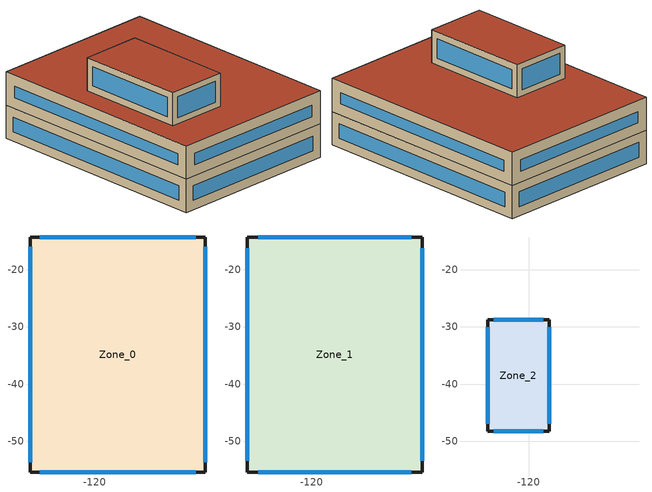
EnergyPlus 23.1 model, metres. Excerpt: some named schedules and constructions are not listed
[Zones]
Zone_0
 floor ground (Zone_0:f4UnderGroundSlabCF): -131.27,-55.39 -131.27,-14.26 -100.67,-14.26 -100.67,-55.39 z0
 wall outside (UVal_0.3_Mass): -131.27,-55.39 -100.67,-55.39 -100.67,-14.26 -131.27,-14.26 -131.27,-55.39 z0:5.9
 window (90.1-2019 Nonresidential CZ 0 Glazing (Operable)): -129.64,-55.39 -102.3,-55.39 / -102.3,-14.26 -129.64,-14.26 z1.63:4.27; -100.67,-53.73 -100.67,-15.93 / -131.27,-15.93 -131.27,-53.73 z1.67:4.23
Zone_1
 floor to Zone_0 (90.1-2019 Nonresidential CZ 7 Ground Wall (Mass)_FLIPPED): -131.27,-55.39 -131.27,-14.26 -100.67,-14.26 -100.67,-55.39 z5.9
 wall outside (UVal_0.3_Mass): -131.27,-55.39 -100.67,-55.39 -100.67,-14.26 -131.27,-14.26 -131.27,-55.39 z5.9:11.8
 window (90.1-2019 Nonresidential CZ 0 Glazing (Operable)): -129.33,-55.39 -102.6,-55.39 / -102.6,-14.26 -129.33,-14.26 z7.84:9.86; -100.67,-53.42 -100.67,-16.23 / -131.27,-16.23 -131.27,-53.42 z7.87:9.83
 roof outside (300mmInsulation 200mmConcrete): -131.27,-55.39 -100.67,-55.39 -100.67,-14.26 -131.27,-14.26 z11.8
Zone_2
 floor outside (90.1-2019 Nonresidential CZ 0 Exterior Floor (Mass)): -127.21,-48.25 -127.21,-28.77 -116.38,-28.77 -116.38,-48.25 z11.78
 wall outside (UVal_0.3_Mass): -127.21,-48.25 -116.38,-48.25 -116.38,-28.77 -127.21,-28.77 -127.21,-48.25 z11.78:17.68
 window (90.1-2019 Nonresidential CZ 0 Glazing (Operable)): -126.11,-48.25 -117.48,-48.25 / -117.48,-28.77 -126.11,-28.77 z12.88:16.58; -116.38,-46.99 -116.38,-30.03 / -127.21,-30.03 -127.21,-46.99 z13.03:16.42
 roof outside (300mmInsulation 200mmConcrete): -127.21,-48.25 -116.38,-48.25 -116.38,-28.77 -127.21,-28.77 z17.68
[Schedule:Day:Hourly]
8854c225-8ee7-4542-830e-19421fbea7eb: Fraction, 1, 1, 1, 1, 1, 1, 1, 1, 1, 0, 0, 0, 0, 0, 0, 0, 0, 1, 1, 1, 1, 1, 1, 1
b41befa6-faca-4ff4-b7a9-434f80b9a974: Fraction, 1, 0, 0, 0, 0, 0, 0, 0, 0, 0, 0, 0, 1, 1, 1, 0, 0, 1, 1, 1, 1, 1, 1, 1
1528cdfc-3fb0-48da-a2ec-8714fabe377e: Fraction, 1, 0, 1, 0, 0, 0, 0, 0, 0, 1, 1, 1, 0, 0, 0, 0, 0, 1, 1, 1, 1, 1, 1, 0
cebc56a7-b00f-4797-970d-30886c22cdbd: Fraction, 1, 1, 1, 0, 0, 0, 1, 0, 1, 1, 1, 0, 1, 1, 1, 1, 1, 1, 1, 1, 1, 1, 1, 1
42e0b114-cb53-4336-87a0-be8ba13d06e2: Fraction, 0, 0, 0, 0, 0, 0, 0, 0, 1, 1, 1, 0, 0, 1, 1, 1, 1, 1, 1, 1, 1, 1, 1, 1
b2a60c71-2c76-45f2-8566-a50043f94776: Fraction, 1, 1, 1, 1, 1, 1, 0, 0, 1, 1, 1, 1, 0, 0, 0, 1, 1, 1, 1, 1, 1, 1, 1, 1
6da6bae9-3240-4bf1-9cc8-6a0eb22a9c8f: Fraction, 1, 1, 0, 0, 0, 0, 0, 0, 1, 1, 1, 1, 0, 0, 0, 0, 1, 1, 1, 1, 1, 1, 1, 1
ebdba351-fbcf-412d-94d0-995647101427: Fraction, 1, 1, 1, 0, 0, 0, 1, 1, 1, 1, 1, 0, 0, 0, 0, 0, 0, 0, 1, 1, 1, 1, 1, 1
8c5e05b6-2db2-41f5-b2cf-b9abcbca0cde: Fraction, 1, 1, 1, 0, 0, 0, 1, 1, 1, 1, 0, 0, 0, 0, 0, 0, 0, 0, 0, 1, 1, 1, 1, 1
e37b9842-f47f-4b5b-9ab5-e004933dd825: Fraction, 1, 1, 1, 1, 1, 0, 0, 1, 1, 1, 1, 1, 1, 1, 1, 1, 1, 1, 1, 1, 1, 1, 1, 1
34432daa-00db-49af-8f59-677cb036495d: Fraction, 1, 1, 1, 1, 1, 1, 1, 1, 1, 1, 1, 1, 0, 1, 0, 0, 0, 0, 1, 1, 1, 1, 1, 1
e9538676-2409-4530-ac58-9b3b1bf379e5: Fraction, 1, 1, 1, 1, 1, 0, 0, 0, 1, 1, 1, 0, 0, 0, 0, 0, 1, 1, 1, 1, 1, 1, 1, 1
b9fb8b20-264a-41c9-9dbf-d00ea3b6b8ef: Fraction, 1, 1, 1, 1, 1, 1, 1, 1, 1, 0, 1, 0, 0, 0, 1, 0, 1, 1, 1, 1, 1, 1, 1, 1
326e3bc4-31c8-4e92-838a-bc8982a1d38c: Fraction, 1, 1, 1, 1, 0, 1, 0, 1, 1, 1, 0, 0, 0, 1, 0, 0, 0, 1, 1, 1, 0, 0, 0, 0
00a4d1ab-bb3f-41c1-a888-50df0c7a75cb: Fraction, 0, 0, 1, 1, 0, 0, 0, 0, 1, 1, 1, 1, 1, 1, 1, 1, 1, 1, 1, 1, 1, 1, 1, 1
b728249f-44c5-43f1-99d2-fa8eb4dbe354: Fraction, 1, 1, 1, 1, 1, 0, 1, 0, 1, 1, 1, 0, 0, 0, 0, 0, 1, 1, 1, 0, 0, 0, 0, 0
f58a78dd-bd7c-431e-a2e7-6e059308aba8: Fraction, 0, 0, 0, 1, 1, 0, 0, 0, 1, 1, 1, 1, 1, 1, 1, 1, 1, 1, 1, 1, 1, 1, 1, 1
c3c65826-c3a6-4c76-b642-8adc06a0093a: Fraction, 1, 1, 1, 1, 0, 1, 0, 0, 0, 1, 1, 1, 0, 1, 1, 1, 1, 1, 1, 1, 1, 1, 1, 1
a966c55e-69fd-489c-a45b-9c05ce3087e4: Fraction, 1, 1, 1, 0, 1, 1, 1, 1, 1, 1, 1, 0, 0, 1, 0, 0, 1, 0, 1, 1, 1, 1, 1, 1
e2eaed4c-f07d-4708-b2bd-77a0c06dfb66: Fraction, 1, 1, 1, 1, 1, 1, 1, 1, 1, 1, 1, 0, 0, 1, 1, 1, 1, 1, 1, 1, 1, 1, 1, 0
a394ffc5-d71d-4750-8eda-1029abf54a14: Fraction, 0, 1, 0, 0, 0, 0, 0, 0, 1, 1, 1, 0, 0, 0, 0, 0, 1, 1, 1, 1, 1, 1, 1, 1
a40c4528-10ad-4faa-9c3d-69e5a6f7cefd: Fraction, 1, 0, 0, 0, 0, 0, 0, 0, 1, 1, 0, 1, 1, 1, 0, 1, 1, 1, 1, 1, 0, 0, 0, 0
3d81ad17-9d5f-4486-a269-e5be82f78b94: Fraction, 0, 0, 0, 1, 0, 1, 1, 1, 1, 1, 1, 1, 0, 0, 0, 0, 1, 0, 1, 1, 1, 1, 1, 1
7ac3549b-b828-4024-be7d-fdd90ab64a0e: Fraction, 1, 1, 1, 1, 1, 1, 0, 0, 1, 1, 1, 0, 0, 1, 1, 1, 1, 1, 1, 1, 1, 1, 1, 1
3f283a6b-1f51-4957-8bbc-26dfd2cd4eed: Fraction, 1, 0, 0, 0, 0, 0, 1, 0, 0, 0, 0, 1, 1, 1, 1, 1, 1, 1, 1, 1, 1, 1, 1, 1
089b9107-65b7-4db5-97d9-5274e9e0763c: Fraction, 1, 1, 1, 0, 1, 0, 0, 1, 1, 1, 1, 0, 1, 0, 0, 0, 0, 0, 0, 1, 1, 1, 1, 1
129a7e93-e8a9-4616-9d90-a12a896845af: Fraction, 1, 1, 1, 0, 0, 0, 1, 1, 1, 1, 1, 1, 0, 0, 0, 0, 1, 1, 1, 1, 1, 1, 1, 1
f1a3f8e9-bfe3-4650-8e59-c7add071a8f0: Fraction, 1, 0, 0, 0, 0, 1, 0, 0, 1, 1, 1, 0, 0, 0, 0, 0, 0, 0, 0, 1, 1, 1, 1, 1
91dc8c6e-c164-40ac-ad58-9e8f4ebbac9c: Fraction, 1, 1, 0, 0, 0, 1, 1, 0, 1, 1, 0, 0, 0, 0, 0, 0, 0, 0, 0, 0, 1, 1, 1, 1
f82ff616-478c-4ef9-aa40-c8b7441ed1b5: Fraction, 1, 1, 1, 1, 1, 1, 1, 0, 1, 1, 0, 0, 0, 0, 0, 0, 1, 0, 0, 0, 0, 0, 1, 1
e84f15f5-0895-4360-8e5a-ce0caf000880: Fraction, 1, 1, 1, 1, 1, 1, 1, 1, 1, 0, 1, 0, 0, 0, 1, 1, 1, 1, 1, 1, 1, 1, 0, 0
e8a0f472-cf37-4469-884f-9b5b3f1dae4f: Fraction, 0, 0, 0, 0, 0, 0, 0, 0, 0, 1, 0, 1, 1, 0, 1, 1, 1, 1, 1, 0, 1, 1, 1, 0
15b4ff7b-5182-4d81-a624-dcc10afbecf3: Fraction, 0, 0, 0, 0, 0, 0, 0, 0, 1, 1, 1, 0, 0, 0, 1, 1, 0, 0, 1, 1, 1, 1, 1, 0
4f4447f8-bb06-4d04-9bf4-389202a99d94: Fraction, 1, 1, 1, 1, 1, 1, 1, 1, 1, 1, 0, 1, 0, 0, 0, 1, 1, 1, 1, 1, 1, 1, 1, 1
3aeaed50-3921-45ca-8dea-cf9766750735: Fraction, 1, 0, 0, 0, 0, 0, 0, 0, 0, 1, 0, 0, 0, 0, 0, 1, 1, 1, 1, 0, 1, 0, 0, 0
3ddce3f6-5234-494a-ba12-7f44bc7f1f60: Fraction, 1, 1, 1, 1, 0, 0, 0, 0, 0, 0, 0, 1, 1, 1, 1, 1, 1, 1, 0, 1, 1, 1, 1, 1
04518daf-b8d8-4089-998a-7593dcee51ef: Fraction, 1, 0, 1, 1, 0, 1, 1, 0, 1, 1, 0, 0, 0, 1, 1, 0, 1, 1, 1, 1, 1, 1, 1, 1
a98ea81b-b5f2-422f-abcd-4934e1dc9449: Fraction, 1, 1, 1, 1, 0, 0, 0, 0, 1, 1, 0, 0, 1, 1, 1, 1, 1, 1, 1, 1, 1, 1, 1, 1
e9de39fb-6020-4380-a6da-914141cb4704: Fraction, 1, 1, 1, 1, 1, 0, 1, 1, 1, 0, 1, 0, 0, 0, 0, 0, 1, 1, 1, 1, 1, 1, 1, 0
79ac3995-8ce8-42a7-9051-c0dc7d704fa6: Fraction, 0, 0, 0, 0, 0, 0, 0, 0, 1, 0, 0, 0, 0, 0, 0, 0, 1, 1, 1, 1, 1, 1, 1, 1
a5449f73-07cc-4e9f-a250-9257fc5c7489: Fraction, 1, 1, 1, 1, 1, 1, 1, 1, 1, 0, 0, 0, 0, 0, 0, 1, 1, 1, 1, 1, 1, 1, 1, 1
84150786-fa60-4c80-bc35-7c92f450e1e6: Fraction, 1, 0, 1, 1, 0, 0, 0, 0, 1, 0, 0, 0, 0, 0, 0, 0, 0, 0, 1, 1, 1, 1, 1, 1
d9d12ba2-48cd-4e7a-b1c8-6d91d1cb79a4: Fraction, 1, 1, 0, 0, 0, 0, 0, 0, 1, 1, 1, 1, 1, 0, 1, 0, 0, 1, 1, 1, 1, 1, 1, 1
bb71c8ec-d513-48cd-a012-66e26a8a5fd8: Fraction, 1, 1, 0, 0, 0, 0, 0, 0, 0, 0, 1, 1, 1, 1, 1, 1, 1, 1, 1, 1, 0, 1, 1, 1
e4ac20c9-35d4-41bf-ae5b-161e4ccf2caf: Fraction, 0, 0, 0, 0, 0, 1, 1, 1, 1, 1, 1, 0, 0, 0, 0, 0, 0, 1, 1, 1, 1, 1, 1, 1
f8a994e5-6ae5-4b16-8776-3c10ae5f7edf: Fraction, 1, 0, 0, 0, 0, 0, 0, 1, 1, 1, 1, 1, 1, 1, 1, 1, 0, 0, 0, 0, 0, 0, 0, 0
2aa41419-abd8-446d-b711-f920762bb92f: Fraction, 1, 0, 1, 1, 0, 1, 1, 1, 1, 1, 1, 1, 0, 1, 1, 1, 1, 1, 1, 1, 1, 1, 1, 1
026b4c94-c871-4b5b-b521-0c9c624762d5: Fraction, 1, 0, 0, 0, 0, 0, 0, 0, 0, 0, 1, 1, 1, 1, 1, 0, 0, 1, 1, 1, 1, 1, 1, 1
cec3993b-f3a8-4a9c-ac71-ccbcd56f0621: Fraction, 0, 0, 0, 1, 0, 0, 0, 0, 1, 1, 0, 0, 0, 0, 0, 0, 0, 0, 1, 1, 1, 1, 1, 1
7796d667-4622-478c-8310-5d088061ed39: Fraction, 1, 0, 1, 1, 1, 1, 1, 1, 1, 1, 0, 1, 1, 1, 0, 0, 0, 0, 0, 1, 1, 1, 1, 0
97f76d8a-a1dc-4c1e-afd4-0d14f26a2156: Fraction, 0, 0, 0, 0, 0, 1, 0, 0, 0, 1, 1, 1, 1, 0, 0, 1, 1, 1, 1, 1, 1, 1, 1, 0
87a59c43-e69f-453e-ba5e-46330efb1140: Fraction, 0, 0, 0, 0, 0, 0, 1, 1, 1, 1, 1, 0, 0, 0, 0, 0, 0, 1, 1, 1, 1, 1, 1, 1
f4949ea9-f47f-4409-9b9e-2523acc31363: Fraction, 1, 0, 0, 0, 0, 0, 0, 1, 1, 1, 1, 0, 0, 0, 0, 1, 1, 1, 1, 1, 1, 1, 1, 1
f57f19a4-11f5-4dff-bc2d-d5d8245dfbcf: Fraction, 1, 1, 0, 0, 0, 0, 0, 1, 1, 1, 0, 0, 0, 0, 1, 1, 1, 1, 1, 1, 1, 1, 1, 1
af48c632-841d-436b-a541-42c6b0da4720: Fraction, 0, 0, 0, 0, 0, 0, 0, 1, 1, 0, 0, 0, 1, 1, 1, 1, 1, 1, 1, 1, 1, 1, 1, 1
aed27fd6-8dcc-40e0-b2f6-6f4fba731678: Fraction, 0, 0, 0, 0, 0, 0, 0, 0, 1, 0, 0, 1, 1, 1, 0, 0, 1, 1, 1, 1, 1, 1, 1, 1
66303d39-94ca-4f5e-9d20-b21c89c0b251: Fraction, 1, 1, 1, 0, 0, 0, 1, 1, 1, 0, 0, 0, 0, 0, 0, 0, 0, 0, 1, 1, 1, 1, 1, 1
0eec9946-4a36-42dc-8d06-a290d5cd495c: Fraction, 1, 1, 1, 1, 1, 1, 1, 0, 0, 0, 0, 1, 1, 1, 1, 1, 1, 1, 1, 1, 1, 1, 1, 0
da1e38e5-05a4-4ed3-9c9f-50a24da46c2a: Fraction, 0, 0, 0, 0, 0, 0, 0, 0, 1, 1, 1, 0, 0, 0, 0, 1, 1, 1, 0, 0, 0, 0, 0, 0
76932826-31aa-4b77-ad11-7bab3b3626c5: Fraction, 0, 0, 0, 0, 0, 0, 0, 0, 0, 0, 0, 0, 0, 0, 0, 1, 1, 1, 1, 0, 0, 0, 1, 0
c0886d62-2277-41f5-9c53-30b10f55eac4: Fraction, 0, 0, 0, 0, 0, 0, 0, 0, 1, 1, 0, 0, 1, 0, 1, 1, 1, 1, 1, 1, 1, 1, 1, 0
4052a1a3-441e-456d-94d5-358ca57b3a2c: Fraction, 0, 0, 0, 0, 0, 0, 0, 1, 1, 1, 0, 1, 1, 1, 1, 1, 1, 1, 1, 0, 0, 0, 0, 0
c781336c-fbf3-4182-874d-6ffa973dd4a8: Fraction, 0, 0, 0, 0, 0, 1, 1, 1, 1, 1, 0, 0, 0, 0, 0, 0, 0, 1, 1, 1, 1, 1, 1, 1
ba032413-576b-4f19-b062-e3e2b3f4b863: Fraction, 0, 0, 0, 0, 0, 0, 0, 0, 0, 0, 1, 1, 1, 1, 1, 1, 0, 1, 1, 1, 1, 1, 1, 1
6151943d-f729-4ec3-b622-3fa1d8c7a940: Fraction, 0, 0, 0, 0, 0, 0, 0, 0, 0, 0, 0, 0, 1, 1, 1, 1, 1, 1, 1, 1, 1, 0, 0, 0
39786cb5-df4a-4d87-9c93-7ae5c1a2a275: Fraction, 0, 0, 0, 0, 0, 0, 0, 1, 1, 1, 0, 0, 0, 0, 0, 0, 0, 1, 1, 1, 1, 0, 0, 0
dc1088bf-996a-4ebc-b98a-2a0bc162753d: Fraction, 0, 0, 0, 0, 0, 0, 0, 0, 1, 1, 0, 0, 0, 0, 1, 0, 0, 0, 0, 0, 0, 0, 0, 0
38cb8443-83c2-4b70-beae-270821aacb5b: Fraction, 0, 0, 0, 0, 0, 0, 0, 0, 0, 1, 1, 1, 1, 0, 1, 1, 1, 1, 1, 1, 1, 1, 1, 1
0ac90173-f614-4d62-9408-18883e253aa8: Fraction, 0, 0, 0, 0, 0, 0, 0, 0, 1, 0, 0, 0, 0, 0, 0, 0, 0, 1, 0, 0, 0, 0, 0, 0
d69ca37e-cf67-4a41-8c74-c1b038ca5735: Fraction, 0, 0, 0, 0, 0, 0, 0, 0, 1, 1, 0, 0, 0, 0, 0, 0, 1, 1, 1, 1, 1, 1, 0, 0
fc971f5b-7a59-4308-8395-f8ac15bc2aab: Fraction, 0, 0, 0, 0, 0, 0, 0, 1, 1, 1, 0, 0, 0, 1, 1, 1, 1, 0, 0, 0, 0, 0, 0, 0
bbab8113-02b5-4205-a671-219470e94065: Fraction, 0, 0, 0, 0, 0, 0, 0, 0, 1, 1, 0, 0, 0, 0, 0, 0, 0, 1, 1, 1, 1, 1, 1, 0
0875fb72-6b24-444a-a5fd-25c00f521c1c: Fraction, 0, 0, 0, 0, 1, 0, 0, 1, 1, 1, 1, 0, 0, 0, 0, 0, 1, 1, 1, 1, 1, 1, 1, 1
e210429d-a0e1-4154-a4d7-1bf22a269616: Fraction, 1, 1, 1, 1, 1, 0, 0, 0, 1, 1, 1, 1, 1, 0, 1, 1, 1, 1, 1, 1, 1, 1, 1, 1
b42a19e1-9ac9-4083-902b-96abaaac1697: Fraction, 0, 0, 0, 0, 0, 0, 0, 0, 1, 1, 0, 0, 0, 0, 1, 1, 1, 1, 1, 1, 1, 1, 1, 1
84417b64-49a4-4a78-b463-b8ddcd10d1b0: Fraction, 1, 1, 1, 1, 1, 1, 1, 0, 1, 1, 1, 1, 1, 0, 1, 1, 1, 1, 1, 1, 1, 1, 0, 0
e06b6c21-d3b5-4f2c-9f44-c2b31e6600ed: Fraction, 0, 0, 0, 0, 0, 0, 0, 0, 1, 1, 1, 0, 1, 1, 1, 1, 1, 1, 1, 1, 1, 0, 0, 0
b65ed225-06b0-4080-9ff6-cd8f8c6b45aa: Fraction, 0, 0, 0, 0, 0, 0, 0, 0, 1, 1, 1, 1, 0, 0, 0, 1, 1, 1, 1, 1, 1, 1, 0, 0
0b95ca29-6c42-4cf1-b0b4-6a8ecf212185: Fraction, 0, 0, 0, 0, 0, 0, 0, 0, 0, 1, 1, 1, 0, 0, 1, 1, 1, 1, 1, 0, 0, 0, 0, 0
49ce9e66-c41c-45a9-8f6d-82ccabf2b18c: Fraction, 0, 0, 0, 0, 0, 0, 0, 0, 1, 0, 1, 1, 0, 0, 0, 0, 0, 0, 0, 0, 0, 0, 0, 0
fa92baad-4d1f-44bb-b7e8-b435ccaa5c98: Fraction, 0, 0, 0, 0, 0, 0, 0, 0, 1, 1, 0, 1, 1, 1, 1, 1, 1, 1, 0, 0, 0, 0, 0, 0
0df5d9cf-5a35-4345-8ac3-e7c54b799d0e: Fraction, 0, 0, 0, 0, 0, 0, 0, 0, 0, 1, 1, 1, 1, 0, 1, 1, 1, 1, 0, 0, 0, 0, 0, 0
60f74830-6b4d-4c3c-9278-9a8e8c2d56a2: Fraction, 0, 0, 0, 0, 0, 0, 0, 0, 0, 1, 1, 1, 0, 1, 1, 1, 1, 1, 1, 1, 1, 1, 1, 0
f9008e49-5c43-4e11-b1af-9039a3d9bff8: Fraction, 0, 0, 0, 0, 0, 0, 0, 0, 0, 1, 1, 1, 0, 0, 0, 0, 1, 0, 0, 0, 0, 0, 0, 0
392b1939-9422-4c47-8f75-42edc72cba52: Fraction, 0, 0, 0, 0, 0, 0, 0, 0, 1, 1, 0, 0, 1, 1, 1, 1, 0, 0, 0, 0, 0, 0, 0, 0
6b7b6639-9778-42c3-98e3-bc1bde58ccad: Fraction, 0, 0, 0, 0, 0, 0, 0, 0, 1, 1, 1, 1, 0, 0, 0, 0, 0, 0, 0, 0, 0, 0, 0, 0
91c3f068-5d85-47b9-974b-b1eae137e925: Fraction, 0, 0, 0, 0, 0, 0, 0, 0, 1, 1, 1, 1, 1, 1, 1, 0, 0, 0, 0, 0, 0, 0, 0, 0
ff4dc926-82e7-46ed-aff5-2c09c8f4cfc1: Fraction, 0, 0, 0, 0, 0, 0, 0, 0, 0, 0, 0, 0, 0, 0, 0, 1, 1, 1, 0, 0, 0, 0, 0, 0
e5ae1d2d-75ee-4a41-bd8a-9c41cb804bba: Fraction, 0, 0, 0, 0, 0, 0, 0, 0, 1, 0, 0, 0, 0, 0, 0, 0, 0, 0, 0, 0, 0, 0, 0, 0
563c0376-d90a-4284-8b52-c0b3a279a0a0: Fraction, 0, 0, 0, 0, 0, 0, 0, 0, 0, 1, 1, 1, 1, 1, 1, 1, 0, 0, 1, 1, 1, 1, 0, 0
878918ea-52da-4186-b347-4217c312f03d: Fraction, 0, 0, 0, 0, 0, 0, 0, 1, 1, 1, 0, 0, 0, 0, 0, 0, 0, 1, 1, 1, 1, 1, 1, 1
beac09b3-5fb4-44c4-b312-7f4da48ffe23: Fraction, 1, 0, 0, 0, 0, 0, 0, 0, 1, 1, 0, 1, 0, 0, 0, 1, 1, 1, 1, 1, 1, 1, 1, 0
f018e81c-cede-48b2-ac00-7b588a80b671: Fraction, 0, 0, 0, 0, 0, 0, 0, 0, 1, 1, 1, 0, 0, 0, 1, 1, 1, 0, 0, 0, 0, 0, 0, 0
27862c0d-61ba-437e-8866-fb07d763a975: Fraction, 0, 0, 0, 0, 0, 0, 0, 0, 1, 1, 0, 0, 0, 0, 0, 0, 0, 0, 1, 1, 1, 1, 0, 0
890054fa-2fa4-4a74-8eb6-f0574dabe11e: Fraction, 0, 0, 0, 0, 0, 0, 0, 0, 1, 1, 0, 1, 1, 1, 0, 0, 0, 0, 0, 0, 0, 0, 0, 0
c3d625ea-4925-42ed-9da0-9c7e636cbba2: Fraction, 0, 0, 0, 0, 0, 0, 0, 0, 1, 1, 1, 0, 0, 1, 1, 1, 1, 1, 1, 1, 0, 0, 0, 0
4ff2af4e-98aa-4c99-825d-c45fe779f994: Fraction, 0, 0, 0, 0, 0, 0, 0, 0, 1, 1, 0, 0, 0, 0, 1, 1, 0, 1, 1, 1, 1, 0, 0, 0
84e87d7d-64ae-4383-8bf1-53adfdaf5ac0: Fraction, 0, 0, 0, 0, 0, 0, 0, 0, 0, 1, 0, 0, 0, 0, 0, 0, 0, 1, 1, 1, 1, 1, 0, 0
7943290a-5730-4683-8626-9c2a373919d6: Fraction, 0, 0, 0, 0, 0, 0, 0, 0, 1, 1, 0, 0, 0, 1, 0, 0, 1, 1, 0, 0, 0, 0, 0, 0
b8737be0-e8a1-4682-aaa7-4e209582ae5f: Fraction, 0, 0, 0, 0, 0, 0, 0, 0, 0, 1, 1, 1, 1, 0, 1, 1, 1, 1, 1, 1, 1, 0, 0, 0
84a9d3f8-5d0b-43eb-acf1-8acbcef30d71: Fraction, 0, 0, 0, 0, 0, 0, 0, 0, 1, 1, 1, 0, 0, 0, 0, 1, 1, 1, 1, 1, 1, 1, 1, 1
805d4b4f-ed60-4584-b4a8-43c178bbddf2: Fraction, 1, 0, 0, 0, 0, 0, 0, 1, 1, 1, 0, 0, 0, 0, 1, 1, 1, 1, 1, 1, 0, 0, 0, 1
ec896340-f229-45e3-a707-b7f2f3047721: Fraction, 1, 1, 1, 1, 1, 1, 1, 1, 1, 1, 1, 0, 0, 1, 1, 0, 1, 1, 1, 1, 1, 1, 1, 1
716bd24a-7a3a-498d-b430-7044d94219c6: Fraction, 1, 1, 1, 1, 1, 1, 1, 1, 1, 1, 1, 0, 0, 0, 0, 1, 1, 1, 1, 1, 1, 1, 1, 1
81c6f6dc-fc3e-4401-9df6-aa2ca6c12f79: Fraction, 1, 1, 1, 1, 1, 1, 1, 1, 1, 1, 1, 0, 1, 1, 1, 1, 1, 1, 1, 1, 1, 1, 1, 1
77064369-4389-4cbc-a165-c3595ec989e0: Fraction, 1, 1, 1, 1, 0, 1, 1, 1, 1, 1, 1, 0, 0, 0, 1, 1, 1, 1, 1, 1, 1, 1, 1, 1
47697ced-cd04-4951-bb3d-a1271b7afdd0: Fraction, 1, 1, 1, 1, 0, 1, 1, 1, 1, 1, 1, 0, 0, 0, 1, 0, 0, 0, 1, 1, 0, 0, 0, 0
1f68a2ed-7266-49bc-8edf-9bde78c57c88: Fraction, 0, 0, 0, 1, 0, 0, 0, 0, 1, 0, 0, 0, 0, 0, 0, 0, 0, 0, 0, 0, 0, 0, 0, 0
84e6972c-5a1c-46b8-92d0-c44be3c63809: Fraction, 0, 0, 0, 0, 0, 0, 0, 0, 0, 1, 1, 1, 0, 0, 1, 1, 0, 0, 0, 0, 0, 0, 0, 0
0846e2b2-9044-40df-a9dc-77ce26dee47a: Fraction, 0, 0, 0, 0, 0, 0, 0, 0, 0, 1, 1, 0, 0, 1, 0, 1, 0, 0, 1, 0, 1, 1, 0, 1
2127e6fb-605d-43ea-9995-429a7512b61f: Fraction, 1, 0, 0, 0, 0, 0, 0, 0, 0, 0, 0, 0, 0, 1, 1, 1, 1, 1, 1, 1, 0, 0, 0, 0
f269ff6c-4919-43a3-bb00-58ff157b3a2e: Fraction, 0, 0, 0, 0, 0, 0, 0, 0, 0, 0, 0, 0, 1, 1, 1, 1, 1, 1, 1, 0, 0, 0, 0, 0
6011bab5-2d8f-4f0a-a7c7-5899c26840f0: Fraction, 0, 0, 0, 0, 0, 0, 0, 0, 0, 0, 0, 0, 0, 0, 1, 0, 0, 0, 1, 0, 0, 0, 0, 0
dfe884b1-0f41-442a-a4f4-031d781ee83c: Fraction, 0, 0, 0, 0, 0, 0, 0, 0, 0, 1, 1, 1, 1, 1, 1, 1, 1, 1, 1, 1, 0, 0, 0, 0
6b1b3de1-843e-47f6-987a-ae8605c9379e: Fraction, 0, 0, 0, 0, 0, 0, 0, 0, 1, 1, 1, 1, 0, 0, 0, 0, 1, 1, 1, 1, 1, 1, 0, 1
a91c7b4d-f04c-4fc3-b6b6-9c1c279818fa: Fraction, 0, 0, 0, 0, 0, 0, 0, 0, 0, 0, 1, 0, 0, 0, 0, 1, 1, 1, 1, 1, 0, 0, 0, 1
811e9f4e-2637-4aba-aeda-1ccffa9d59be: Fraction, 0, 0, 0, 0, 0, 0, 0, 0, 0, 1, 1, 1, 1, 0, 0, 0, 0, 0, 0, 0, 0, 0, 0, 0
b3d65f90-048a-4cf2-8639-38308814b226: Fraction, 0, 0, 0, 0, 0, 0, 0, 0, 0, 0, 1, 1, 1, 1, 1, 1, 1, 0, 1, 0, 0, 0, 0, 0
92df1541-fd8f-4983-85e0-44cf7e366a79: Fraction, 0, 0, 0, 0, 0, 0, 0, 0, 1, 1, 1, 1, 0, 1, 0, 1, 0, 0, 0, 0, 1, 0, 0, 0
f9b6b3d9-c9ff-4553-9c1b-60ffbe90a403: Fraction, 0, 0, 0, 0, 0, 0, 0, 0, 1, 1, 1, 1, 0, 1, 1, 1, 1, 1, 1, 1, 1, 0, 0, 0
c9d03588-28be-4597-a4b1-7a8cfab71a33: Fraction, 0, 0, 0, 0, 0, 0, 0, 0, 1, 1, 1, 0, 1, 0, 0, 1, 1, 1, 1, 1, 1, 1, 1, 0
b94a8eee-2ca3-4e88-a101-ed1addb852a6: Fraction, 0, 0, 1, 1, 0, 0, 1, 0, 1, 1, 1, 1, 0, 1, 1, 1, 1, 1, 1, 1, 1, 1, 1, 1
1bc0d2d5-8b37-4f04-a4db-ec4ea93b7c7a: Fraction, 1, 1, 0, 1, 1, 1, 0, 1, 1, 1, 1, 1, 1, 0, 0, 1, 1, 1, 1, 1, 1, 1, 1, 1
ae399af4-9a45-4f7e-9f06-719e42986182: Fraction, 1, 1, 1, 1, 1, 1, 1, 1, 1, 1, 1, 0, 0, 0, 0, 0, 1, 1, 1, 1, 1, 1, 0, 1
f3ddc6ab-9974-4662-8b47-f4af024ffc41: Fraction, 0, 0, 1, 1, 0, 1, 1, 0, 1, 1, 1, 0, 0, 0, 0, 1, 1, 1, 1, 1, 1, 1, 1, 1
0c43d149-c576-46af-8e61-198be27771bd: Fraction, 1, 0, 1, 0, 0, 0, 0, 0, 1, 1, 1, 0, 0, 0, 0, 0, 1, 1, 1, 1, 1, 1, 1, 1
9924d407-dc6b-4a6d-a30f-46534ba625cf: Fraction, 1, 0, 0, 0, 0, 0, 0, 0, 1, 1, 1, 1, 0, 0, 0, 0, 1, 1, 1, 1, 1, 1, 1, 1
c77c6e2a-226c-4630-9367-d59dbb0a419f: Fraction, 1, 1, 1, 0, 0, 1, 1, 0, 1, 1, 1, 0, 0, 0, 0, 0, 1, 1, 1, 1, 1, 1, 1, 1
8fdab9f6-9f97-4758-b5fc-cd01b170b306: Fraction, 1, 0, 0, 0, 0, 1, 1, 0, 1, 1, 1, 1, 1, 1, 1, 1, 1, 1, 1, 1, 1, 1, 0, 0
[Schedule:Year]
S21 B18 8to18: Temperature, S21 B18 8to18_0, 1, 1, 12, 31
S25 B30 8to18: Temperature, S25 B30 8to18_0, 1, 1, 12, 31
CoolAvail_Zone_2: Fraction, CoolAvail_Zone_2_0, 1, 1, 1, 7, CoolAvail_Zone_2_1, 1, 8, 1, 14, CoolAvail_Zone_2_2, 1, 15, 1, 21, CoolAvail_Zone_2_3, 1, 22, 1, 28, CoolAvail_Zone_2_4, 1, 29, 2, 4, CoolAvail_Zone_2_5, 2, 5, 2, 11, CoolAvail_Zone_2_6, 2, 12, 2, 18, CoolAvail_Zone_2_7, 2, 19, 2, 25, CoolAvail_Zone_2_8, 2, 26, 3, 4, CoolAvail_Zone_2_9, 3, 5, 3, 11, CoolAvail_Zone_2_10, 3, 12, 3, 18, CoolAvail_Zone_2_11, 3, 19, 3, 25, CoolAvail_Zone_2_12, 3, 26, 4, 1, CoolAvail_Zone_2_13, 4, 2, 4, 8, CoolAvail_Zone_2_14, 4, 9, 4, 15, CoolAvail_Zone_2_15, 4, 16, 4, 22, CoolAvail_Zone_2_16, 4, 23, 4, 29, CoolAvail_Zone_2_17, 4, 30, 5, 6, CoolAvail_Zone_2_18, 5, 7, 5, 13, CoolAvail_Zone_2_19, 5, 14, 5, 20, CoolAvail_Zone_2_20, 5, 21, 5, 27, CoolAvail_Zone_2_21, 5, 28, 6, 3, CoolAvail_Zone_2_22, 6, 4, 6, 10, CoolAvail_Zone_2_23, 6, 11, 6, 17, CoolAvail_Zone_2_24, 6, 18, 6, 24, CoolAvail_Zone_2_25, 6, 25, 7, 1, CoolAvail_Zone_2_26, 7, 2, 7, 8, CoolAvail_Zone_2_27, 7, 9, 7, 15, CoolAvail_Zone_2_28, 7, 16, 7, 22, CoolAvail_Zone_2_29, 7, 23, 7, 29, CoolAvail_Zone_2_30, 7, 30, 8, 5, CoolAvail_Zone_2_31, 8, 6, 8, 12, CoolAvail_Zone_2_32, 8, 13, 8, 19, CoolAvail_Zone_2_33, 8, 20, 8, 26, CoolAvail_Zone_2_34, 8, 27, 9, 2, CoolAvail_Zone_2_35, 9, 3, 9, 9, CoolAvail_Zone_2_36, 9, 10, 9, 16, CoolAvail_Zone_2_37, 9, 17, 9, 23, CoolAvail_Zone_2_38, 9, 24, 9, 30, CoolAvail_Zone_2_39, 10, 1, 10, 7, CoolAvail_Zone_2_40, 10, 8, 10, 14, CoolAvail_Zone_2_41, 10, 15, 10, 21, CoolAvail_Zone_2_42, 10, 22, 10, 28, CoolAvail_Zone_2_43, 10, 29, 11, 4, CoolAvail_Zone_2_44, 11, 5, 11, 11, CoolAvail_Zone_2_45, 11, 12, 11, 18, CoolAvail_Zone_2_46, 11, 19, 11, 25, CoolAvail_Zone_2_47, 11, 26, 12, 2, CoolAvail_Zone_2_48, 12, 3, 12, 9, CoolAvail_Zone_2_49, 12, 10, 12, 16, CoolAvail_Zone_2_50, 12, 17, 12, 23, CoolAvail_Zone_2_51, 12, 24, 12, 30, CoolAvail_Zone_2_52, 12, 31, 12, 31
CoolAvail_Zone_1: Fraction, CoolAvail_Zone_1_0, 1, 1, 1, 7, CoolAvail_Zone_1_1, 1, 8, 1, 14, CoolAvail_Zone_1_2, 1, 15, 1, 21, CoolAvail_Zone_1_3, 1, 22, 1, 28, CoolAvail_Zone_1_4, 1, 29, 2, 4, CoolAvail_Zone_1_5, 2, 5, 2, 11, CoolAvail_Zone_1_6, 2, 12, 2, 18, CoolAvail_Zone_1_7, 2, 19, 2, 25, CoolAvail_Zone_1_8, 2, 26, 3, 4, CoolAvail_Zone_1_9, 3, 5, 3, 11, CoolAvail_Zone_1_10, 3, 12, 3, 18, CoolAvail_Zone_1_11, 3, 19, 3, 25, CoolAvail_Zone_1_12, 3, 26, 4, 1, CoolAvail_Zone_1_13, 4, 2, 4, 8, CoolAvail_Zone_1_14, 4, 9, 4, 15, CoolAvail_Zone_1_15, 4, 16, 4, 22, CoolAvail_Zone_1_16, 4, 23, 4, 29, CoolAvail_Zone_1_17, 4, 30, 5, 6, CoolAvail_Zone_1_18, 5, 7, 5, 13, CoolAvail_Zone_1_19, 5, 14, 5, 20, CoolAvail_Zone_1_20, 5, 21, 5, 27, CoolAvail_Zone_1_21, 5, 28, 6, 3, CoolAvail_Zone_1_22, 6, 4, 6, 10, CoolAvail_Zone_1_23, 6, 11, 6, 17, CoolAvail_Zone_1_24, 6, 18, 6, 24, CoolAvail_Zone_1_25, 6, 25, 7, 1, CoolAvail_Zone_1_26, 7, 2, 7, 8, CoolAvail_Zone_1_27, 7, 9, 7, 15, CoolAvail_Zone_1_28, 7, 16, 7, 22, CoolAvail_Zone_1_29, 7, 23, 7, 29, CoolAvail_Zone_1_30, 7, 30, 8, 5, CoolAvail_Zone_1_31, 8, 6, 8, 12, CoolAvail_Zone_1_32, 8, 13, 8, 19, CoolAvail_Zone_1_33, 8, 20, 8, 26, CoolAvail_Zone_1_34, 8, 27, 9, 2, CoolAvail_Zone_1_35, 9, 3, 9, 9, CoolAvail_Zone_1_36, 9, 10, 9, 16, CoolAvail_Zone_1_37, 9, 17, 9, 23, CoolAvail_Zone_1_38, 9, 24, 9, 30, CoolAvail_Zone_1_39, 10, 1, 10, 7, CoolAvail_Zone_1_40, 10, 8, 10, 14, CoolAvail_Zone_1_41, 10, 15, 10, 21, CoolAvail_Zone_1_42, 10, 22, 10, 28, CoolAvail_Zone_1_43, 10, 29, 11, 4, CoolAvail_Zone_1_44, 11, 5, 11, 11, CoolAvail_Zone_1_45, 11, 12, 11, 18, CoolAvail_Zone_1_46, 11, 19, 11, 25, CoolAvail_Zone_1_47, 11, 26, 12, 2, CoolAvail_Zone_1_48, 12, 3, 12, 9, CoolAvail_Zone_1_49, 12, 10, 12, 16, CoolAvail_Zone_1_50, 12, 17, 12, 23, CoolAvail_Zone_1_51, 12, 24, 12, 30, CoolAvail_Zone_1_52, 12, 31, 12, 31
CoolAvail_Zone_0: Fraction, CoolAvail_Zone_0_0, 1, 1, 1, 7, CoolAvail_Zone_0_1, 1, 8, 1, 14, CoolAvail_Zone_0_2, 1, 15, 1, 21, CoolAvail_Zone_0_3, 1, 22, 1, 28, CoolAvail_Zone_0_4, 1, 29, 2, 4, CoolAvail_Zone_0_5, 2, 5, 2, 11, CoolAvail_Zone_0_6, 2, 12, 2, 18, CoolAvail_Zone_0_7, 2, 19, 2, 25, CoolAvail_Zone_0_8, 2, 26, 3, 4, CoolAvail_Zone_0_9, 3, 5, 3, 11, CoolAvail_Zone_0_10, 3, 12, 3, 18, CoolAvail_Zone_0_11, 3, 19, 3, 25, CoolAvail_Zone_0_12, 3, 26, 4, 1, CoolAvail_Zone_0_13, 4, 2, 4, 8, CoolAvail_Zone_0_14, 4, 9, 4, 15, CoolAvail_Zone_0_15, 4, 16, 4, 22, CoolAvail_Zone_0_16, 4, 23, 4, 29, CoolAvail_Zone_0_17, 4, 30, 5, 6, CoolAvail_Zone_0_18, 5, 7, 5, 13, CoolAvail_Zone_0_19, 5, 14, 5, 20, CoolAvail_Zone_0_20, 5, 21, 5, 27, CoolAvail_Zone_0_21, 5, 28, 6, 3, CoolAvail_Zone_0_22, 6, 4, 6, 10, CoolAvail_Zone_0_23, 6, 11, 6, 17, CoolAvail_Zone_0_24, 6, 18, 6, 24, CoolAvail_Zone_0_25, 6, 25, 7, 1, CoolAvail_Zone_0_26, 7, 2, 7, 8, CoolAvail_Zone_0_27, 7, 9, 7, 15, CoolAvail_Zone_0_28, 7, 16, 7, 22, CoolAvail_Zone_0_29, 7, 23, 7, 29, CoolAvail_Zone_0_30, 7, 30, 8, 5, CoolAvail_Zone_0_31, 8, 6, 8, 12, CoolAvail_Zone_0_32, 8, 13, 8, 19, CoolAvail_Zone_0_33, 8, 20, 8, 26, CoolAvail_Zone_0_34, 8, 27, 9, 2, CoolAvail_Zone_0_35, 9, 3, 9, 9, CoolAvail_Zone_0_36, 9, 10, 9, 16, CoolAvail_Zone_0_37, 9, 17, 9, 23, CoolAvail_Zone_0_38, 9, 24, 9, 30, CoolAvail_Zone_0_39, 10, 1, 10, 7, CoolAvail_Zone_0_40, 10, 8, 10, 14, CoolAvail_Zone_0_41, 10, 15, 10, 21, CoolAvail_Zone_0_42, 10, 22, 10, 28, CoolAvail_Zone_0_43, 10, 29, 11, 4, CoolAvail_Zone_0_44, 11, 5, 11, 11, CoolAvail_Zone_0_45, 11, 12, 11, 18, CoolAvail_Zone_0_46, 11, 19, 11, 25, CoolAvail_Zone_0_47, 11, 26, 12, 2, CoolAvail_Zone_0_48, 12, 3, 12, 9, CoolAvail_Zone_0_49, 12, 10, 12, 16, CoolAvail_Zone_0_50, 12, 17, 12, 23, CoolAvail_Zone_0_51, 12, 24, 12, 30, CoolAvail_Zone_0_52, 12, 31, 12, 31
[Schedule:Week:Daily]
S21 B18 8to18_0: 74ad7c70-4f77-4c59-abde-1f454c79d518, 74ad7c70-4f77-4c59-abde-1f454c79d518, 74ad7c70-4f77-4c59-abde-1f454c79d518, 74ad7c70-4f77-4c59-abde-1f454c79d518, 74ad7c70-4f77-4c59-abde-1f454c79d518, 74ad7c70-4f77-4c59-abde-1f454c79d518, 74ad7c70-4f77-4c59-abde-1f454c79d518, 74ad7c70-4f77-4c59-abde-1f454c79d518, 74ad7c70-4f77-4c59-abde-1f454c79d518, 74ad7c70-4f77-4c59-abde-1f454c79d518, 74ad7c70-4f77-4c59-abde-1f454c79d518, 74ad7c70-4f77-4c59-abde-1f454c79d518
S25 B30 8to18_0: 26459725-94dd-4162-b294-68a26e2f8ca3, 26459725-94dd-4162-b294-68a26e2f8ca3, 26459725-94dd-4162-b294-68a26e2f8ca3, 26459725-94dd-4162-b294-68a26e2f8ca3, 26459725-94dd-4162-b294-68a26e2f8ca3, 26459725-94dd-4162-b294-68a26e2f8ca3, 26459725-94dd-4162-b294-68a26e2f8ca3, 26459725-94dd-4162-b294-68a26e2f8ca3, 26459725-94dd-4162-b294-68a26e2f8ca3, 26459725-94dd-4162-b294-68a26e2f8ca3, 26459725-94dd-4162-b294-68a26e2f8ca3, 26459725-94dd-4162-b294-68a26e2f8ca3
CoolAvail_Zone_2_0: c5f46469-388b-4a0c-867c-6ab3a84bd101, 1b05a77b-c35b-429e-8b2c-096e0ece7524, 207b7ced-fc6d-4598-86ee-18dfbac0039d, d511fef7-3ef2-4fd6-9073-49ab3e829809, 92bbf4eb-31ea-4eae-8ff0-3b3d0ef2ade3, dd4f0276-ccf0-4527-b86c-7d5c7ed91139, 50945c8d-0824-4d31-aca8-38afefd14d0d, c5f46469-388b-4a0c-867c-6ab3a84bd101, c5f46469-388b-4a0c-867c-6ab3a84bd101, c5f46469-388b-4a0c-867c-6ab3a84bd101, c5f46469-388b-4a0c-867c-6ab3a84bd101, c5f46469-388b-4a0c-867c-6ab3a84bd101
CoolAvail_Zone_2_1: df034a6a-030c-414e-8a83-d469d471003c, 11d17756-cb94-46e7-b57d-172ba9a38e16, 4d9695ab-b4d0-4668-9220-da5e2d59ed34, 90cfd2ae-aa1a-413c-8714-34cedc8c192b, 9df7d4e3-4b0a-4a54-b23d-da0e6696a6ab, 914e1387-1712-48f3-a988-04061c6cbdc6, 0330162a-2a29-44b1-8e6c-064ecc00e450, df034a6a-030c-414e-8a83-d469d471003c, df034a6a-030c-414e-8a83-d469d471003c, df034a6a-030c-414e-8a83-d469d471003c, df034a6a-030c-414e-8a83-d469d471003c, df034a6a-030c-414e-8a83-d469d471003c
CoolAvail_Zone_2_2: ef27ffb8-8075-45e1-ba35-547975eb82f7, 92218abf-51a5-4322-bf50-559bb66c08a8, 9df7d4e3-4b0a-4a54-b23d-da0e6696a6ab, bcf70c7f-b8f2-4414-9ed0-dbf84b408520, 1b05a77b-c35b-429e-8b2c-096e0ece7524, 7169d73c-2d01-4536-9a9f-343f4c30f6f1, 8d0eb584-25e5-48be-8bc7-12d34ebfe056, ef27ffb8-8075-45e1-ba35-547975eb82f7, ef27ffb8-8075-45e1-ba35-547975eb82f7, ef27ffb8-8075-45e1-ba35-547975eb82f7, ef27ffb8-8075-45e1-ba35-547975eb82f7, ef27ffb8-8075-45e1-ba35-547975eb82f7
CoolAvail_Zone_2_3: 286fb5eb-6416-4669-9926-2c5ef5f25998, 957d022a-34fe-4b99-aaaf-f2b75f398b57, a417e3c5-a7d3-4908-b522-d3fc5411e8e8, ba84094e-3daa-4316-a6ba-a89697170b57, 605784d2-0f80-4528-aa79-e838923f7a8c, c5f46469-388b-4a0c-867c-6ab3a84bd101, 67b7e7d3-46ce-4771-9de7-cdf0e2c5bdfc, 286fb5eb-6416-4669-9926-2c5ef5f25998, 286fb5eb-6416-4669-9926-2c5ef5f25998, 286fb5eb-6416-4669-9926-2c5ef5f25998, 286fb5eb-6416-4669-9926-2c5ef5f25998, 286fb5eb-6416-4669-9926-2c5ef5f25998
CoolAvail_Zone_2_4: 3af42662-9273-462e-ae3d-8332e4211294, 8b2dbdc1-c3ea-415f-8fe4-fa46f97e7dfe, d994baa6-1d69-4e89-8837-4580694d13b3, 960edac6-af8b-460f-936e-e4f8da48ce9c, 497bbc3f-2315-40aa-a822-2593f76cddb0, c76e471b-fff7-4887-a1f5-04691600ad8a, 8b2dbdc1-c3ea-415f-8fe4-fa46f97e7dfe, 3af42662-9273-462e-ae3d-8332e4211294, 3af42662-9273-462e-ae3d-8332e4211294, 3af42662-9273-462e-ae3d-8332e4211294, 3af42662-9273-462e-ae3d-8332e4211294, 3af42662-9273-462e-ae3d-8332e4211294
CoolAvail_Zone_2_5: ea0ad6ae-221a-40a6-bc16-5b6ba16af3f3, 37345aa6-6f7e-4948-9f16-a635bebd0fdf, 1289cd3a-cbfa-4767-acd9-9ee740860c60, 22388866-06ae-4659-a8eb-e73712f8fd53, 2d3033b1-044b-47ed-8206-d0e810b7af5b, e9bd69b0-77ac-4df9-9088-5940a059a467, 7c8bceca-ad26-4080-861b-06e4338bde22, ea0ad6ae-221a-40a6-bc16-5b6ba16af3f3, ea0ad6ae-221a-40a6-bc16-5b6ba16af3f3, ea0ad6ae-221a-40a6-bc16-5b6ba16af3f3, ea0ad6ae-221a-40a6-bc16-5b6ba16af3f3, ea0ad6ae-221a-40a6-bc16-5b6ba16af3f3
CoolAvail_Zone_2_6: 85b098a8-cd9e-4ea6-b03f-917717212671, 93936010-8b4b-495c-8309-385cff577038, efd5e6f0-3f59-44fc-9286-3af71ee3af2c, 3fa3bc3c-dc82-4986-8846-b17f1b2bb553, 2abd9c27-dfb7-413d-b67b-6b25c8c4e61b, 48c659c4-eb64-4b0d-8153-5460bc2ab613, bbe48579-19b0-4309-9f3e-c18a44e83483, 85b098a8-cd9e-4ea6-b03f-917717212671, 85b098a8-cd9e-4ea6-b03f-917717212671, 85b098a8-cd9e-4ea6-b03f-917717212671, 85b098a8-cd9e-4ea6-b03f-917717212671, 85b098a8-cd9e-4ea6-b03f-917717212671
CoolAvail_Zone_2_7: d6e9a7fe-d36f-44ed-a80c-5c782d57c93a, dd020ff9-ed62-4083-9108-662406ca66ea, f98d7c7f-0551-41a2-b6a4-929363c6c074, ac56796c-2d56-42e3-b8ce-baeff0feaeaa, 9229b5de-847c-49c4-9cd3-3820dbb77a00, d2e34140-4a81-4dc9-b783-64c05f6437ed, 9dc63277-d13c-4513-92bc-a4eb33e8a22a, d6e9a7fe-d36f-44ed-a80c-5c782d57c93a, d6e9a7fe-d36f-44ed-a80c-5c782d57c93a, d6e9a7fe-d36f-44ed-a80c-5c782d57c93a, d6e9a7fe-d36f-44ed-a80c-5c782d57c93a, d6e9a7fe-d36f-44ed-a80c-5c782d57c93a
CoolAvail_Zone_2_8: 81829087-2384-4baa-993a-3c574322484a, 41c27139-0f6e-4bf3-abd3-374d987d9731, d6a63893-47b9-4b60-9b44-0972ce21aa96, fedd8018-6a88-4a32-9138-de7286cf8c83, f9a70def-b87d-4fcc-8bab-5824f054713e, 7e02a235-5c14-44b8-9b1b-980b05a148df, 724d4dde-399a-4537-be73-a273b30cd82d, 81829087-2384-4baa-993a-3c574322484a, 81829087-2384-4baa-993a-3c574322484a, 81829087-2384-4baa-993a-3c574322484a, 81829087-2384-4baa-993a-3c574322484a, 81829087-2384-4baa-993a-3c574322484a
CoolAvail_Zone_2_9: a653614a-b7e6-4103-b042-1b8bb8ff538b, 71387b9b-9ee0-4b78-8046-0dd22b2624d9, 724d4dde-399a-4537-be73-a273b30cd82d, 3e72773c-0571-4fe2-b15c-c41ca868bdc2, f6b39b87-5353-4316-880e-484a5f246f82, 83ea9c7e-6fe9-42d9-88e5-6ed60f6c443f, 42b5f37c-ded5-48da-b3d2-6367e4182b8e, a653614a-b7e6-4103-b042-1b8bb8ff538b, a653614a-b7e6-4103-b042-1b8bb8ff538b, a653614a-b7e6-4103-b042-1b8bb8ff538b, a653614a-b7e6-4103-b042-1b8bb8ff538b, a653614a-b7e6-4103-b042-1b8bb8ff538b
CoolAvail_Zone_2_10: c8a9e0f8-d956-4fc0-bc87-97ca8fa093d4, 724d4dde-399a-4537-be73-a273b30cd82d, b1f6c24f-06ae-4e6e-8e54-c05221ac2a65, 34f72318-412a-4f27-9da6-cc458c1e3bf3, b27028b0-9cc5-475c-98f2-3ea8387a1f1e, 7c5fc688-15fb-4d5f-999d-62a5f1d0143b, e45255fd-8127-4cb0-9590-a57034bce513, c8a9e0f8-d956-4fc0-bc87-97ca8fa093d4, c8a9e0f8-d956-4fc0-bc87-97ca8fa093d4, c8a9e0f8-d956-4fc0-bc87-97ca8fa093d4, c8a9e0f8-d956-4fc0-bc87-97ca8fa093d4, c8a9e0f8-d956-4fc0-bc87-97ca8fa093d4
CoolAvail_Zone_2_11: 724d4dde-399a-4537-be73-a273b30cd82d, aa98aae9-cc4f-482d-8df6-d5fbd3878f38, badda854-076b-4289-886f-2b66f1ee12ee, f687a589-36c4-442c-9a75-925e8d3e882f, 482ef226-e7f2-4a82-86d8-023728c8415b, 7c52ae6a-9501-40d0-81a9-49ff1cb136ac, d7d7ed2e-0852-4b76-b2cf-3aab2784314c, 724d4dde-399a-4537-be73-a273b30cd82d, 724d4dde-399a-4537-be73-a273b30cd82d, 724d4dde-399a-4537-be73-a273b30cd82d, 724d4dde-399a-4537-be73-a273b30cd82d, 724d4dde-399a-4537-be73-a273b30cd82d
CoolAvail_Zone_2_12: 00a94769-142e-4f15-b2b6-fd69b72603c4, 948186eb-c049-4dae-b20d-9c517001aa6e, 94868ece-f231-448c-af33-9712e8316ffd, 46aab17a-3c08-4c94-9af6-60fbc7336e30, 480e5c6d-80ca-4e77-8fb4-dec4faf978f3, f7091141-5b60-40d3-9cef-f5248a7f205f, b9bd85e9-9c8b-4141-9df8-8c3ac68d6d17, 00a94769-142e-4f15-b2b6-fd69b72603c4, 00a94769-142e-4f15-b2b6-fd69b72603c4, 00a94769-142e-4f15-b2b6-fd69b72603c4, 00a94769-142e-4f15-b2b6-fd69b72603c4, 00a94769-142e-4f15-b2b6-fd69b72603c4
CoolAvail_Zone_2_13: 05a3d68f-84cc-4c24-9a5d-ad53e6e386a7, dd6760f6-d9ca-4bcf-b049-915bafe63c45, 7035fce6-7a50-46f1-bdd1-59bc35477ba4, 963bf694-6030-4f05-8348-8af0dc02acb3, 9fb5cf30-311d-4ca0-be7e-53487b611fc6, e3bb2c55-2f9e-4727-bf3a-7143d495e199, 6f6f7dd3-59ec-4e34-b51e-022abb154628, 05a3d68f-84cc-4c24-9a5d-ad53e6e386a7, 05a3d68f-84cc-4c24-9a5d-ad53e6e386a7, 05a3d68f-84cc-4c24-9a5d-ad53e6e386a7, 05a3d68f-84cc-4c24-9a5d-ad53e6e386a7, 05a3d68f-84cc-4c24-9a5d-ad53e6e386a7
CoolAvail_Zone_2_14: eb584b92-9966-4a98-ae1e-c1326a142269, 021395d1-c908-4150-86ae-4b3679d713a6, 65e2d034-0576-4d7b-bd07-6c04cd11d9f4, d7d70e98-f074-410c-817f-63e6014a8cc5, 2fed91ac-c14b-44d2-94d6-99b25e4b3f11, d6972cff-a2a4-48c2-8fab-ffaa1b76871a, 5a1a24fa-3dbb-4a44-90fd-86dfe86088f5, eb584b92-9966-4a98-ae1e-c1326a142269, eb584b92-9966-4a98-ae1e-c1326a142269, eb584b92-9966-4a98-ae1e-c1326a142269, eb584b92-9966-4a98-ae1e-c1326a142269, eb584b92-9966-4a98-ae1e-c1326a142269
CoolAvail_Zone_2_15: f7eb3f89-a29a-4238-a63b-cf1eb51e740a, af7bb831-a167-48c2-bc5c-165b231a5f60, e3747b8d-56a8-4116-bdc4-a5b73ca08236, 75778cce-d278-4734-a1c9-f1976d0cbadb, fb9c3944-233b-4d64-8329-5dbc059958dc, 0e6722e7-e08e-43f4-8c5a-c2ee5e62d13e, 2c2e98b9-a7e9-4ad7-89c3-15d6040f2c14, f7eb3f89-a29a-4238-a63b-cf1eb51e740a, f7eb3f89-a29a-4238-a63b-cf1eb51e740a, f7eb3f89-a29a-4238-a63b-cf1eb51e740a, f7eb3f89-a29a-4238-a63b-cf1eb51e740a, f7eb3f89-a29a-4238-a63b-cf1eb51e740a
CoolAvail_Zone_2_16: aaca19e3-499c-45e5-a525-3c7f321fa683, 6d24d3d3-aa03-4d9a-bb62-b896d4b4e0a4, 3f9a85ee-6aba-4189-8b3b-572b3509441a, e7ba1f43-5d9c-49d2-bda3-8df8eb0b2462, 7efd9323-dbf2-4131-9e46-10b32a0b10ed, f68cabc9-46c5-4a79-9517-1576a46f81d9, cc7d2bfd-f2d2-46cc-8b41-74a660e77897, aaca19e3-499c-45e5-a525-3c7f321fa683, aaca19e3-499c-45e5-a525-3c7f321fa683, aaca19e3-499c-45e5-a525-3c7f321fa683, aaca19e3-499c-45e5-a525-3c7f321fa683, aaca19e3-499c-45e5-a525-3c7f321fa683
CoolAvail_Zone_2_17: c9067957-5871-415b-97e4-abbec42013d5, 835bce9d-e48e-4752-8ad9-08229dfb489a, c79527dc-3af0-464c-91a0-25411e117cac, edfd119e-a9da-4b9f-93e0-43f2d9593f2b, 29f82a2c-860b-4d70-a8b6-6a4f38de4f7d, c6dc4555-5713-4647-ac06-561d99cfdb2a, a1814da2-55d3-441a-8cae-2845ab277944, c9067957-5871-415b-97e4-abbec42013d5, c9067957-5871-415b-97e4-abbec42013d5, c9067957-5871-415b-97e4-abbec42013d5, c9067957-5871-415b-97e4-abbec42013d5, c9067957-5871-415b-97e4-abbec42013d5
CoolAvail_Zone_2_18: 10dd8ff0-229b-4812-bbf2-e84a488ea100, d76d77db-c759-46bd-8679-14aa1e67f54b, 8f276150-e594-4b1e-b18b-eed9b5230853, 10dd8ff0-229b-4812-bbf2-e84a488ea100, 37232a58-9aec-4c41-bca5-90a5dbd0002d, 01ab25cd-569b-425c-ab4b-3e8d7a3c45f3, 71b0ff75-b850-4f9b-8f5e-f67f4c70c8cd, 10dd8ff0-229b-4812-bbf2-e84a488ea100, 10dd8ff0-229b-4812-bbf2-e84a488ea100, 10dd8ff0-229b-4812-bbf2-e84a488ea100, 10dd8ff0-229b-4812-bbf2-e84a488ea100, 10dd8ff0-229b-4812-bbf2-e84a488ea100
CoolAvail_Zone_2_19: 9b6aa706-3ff7-43e0-ada4-a513be2379ba, d190cf7d-fc41-4193-850a-94bdcac2a9a0, 5733460c-7d1f-4d39-91a2-79a009457b35, 5fd09c13-c3fd-4e71-a37d-6f546c14b2ae, 59ba2250-4f4f-454b-8734-7fe8bc931b77, 5cb540e5-ebd8-4dd6-a73a-e18dbafff824, f3b7b99b-16a2-49ec-a794-f71c1ab1d624, 9b6aa706-3ff7-43e0-ada4-a513be2379ba, 9b6aa706-3ff7-43e0-ada4-a513be2379ba, 9b6aa706-3ff7-43e0-ada4-a513be2379ba, 9b6aa706-3ff7-43e0-ada4-a513be2379ba, 9b6aa706-3ff7-43e0-ada4-a513be2379ba
CoolAvail_Zone_2_20: cc8f16cd-2ab7-4cc4-8222-b0a6cd15d9f8, df6f11f7-27cb-4444-94d7-575c59cd0fc6, 9b6aa706-3ff7-43e0-ada4-a513be2379ba, e22581dc-3c3b-4376-b708-3690b084ee47, 39d6bf0f-01fd-4c2f-bfb9-67fbb6d58146, b2701023-ece0-4cb9-8273-7fa21f1f2a61, 43c66493-ab90-4b95-bfab-ddb1d40952c0, cc8f16cd-2ab7-4cc4-8222-b0a6cd15d9f8, cc8f16cd-2ab7-4cc4-8222-b0a6cd15d9f8, cc8f16cd-2ab7-4cc4-8222-b0a6cd15d9f8, cc8f16cd-2ab7-4cc4-8222-b0a6cd15d9f8, cc8f16cd-2ab7-4cc4-8222-b0a6cd15d9f8
CoolAvail_Zone_2_21: fb19c01f-82c2-4bf8-bcc9-d6ae96dde819, 37345aa6-6f7e-4948-9f16-a635bebd0fdf, feacc97d-2040-4ce6-a6c5-81005df010eb, aec09403-c6b4-45d2-83f0-8c75e7de1d0c, 7d2943d8-b95f-4710-8122-39ab9df87408, 5676334f-fd88-4af6-b6cc-47820320fbae, 1e0783d8-ed88-4309-98e2-194be724cbdf, fb19c01f-82c2-4bf8-bcc9-d6ae96dde819, fb19c01f-82c2-4bf8-bcc9-d6ae96dde819, fb19c01f-82c2-4bf8-bcc9-d6ae96dde819, fb19c01f-82c2-4bf8-bcc9-d6ae96dde819, fb19c01f-82c2-4bf8-bcc9-d6ae96dde819
CoolAvail_Zone_2_22: 7d1e5973-b016-4fcf-8d5b-3f7e38e95fb8, 804c685c-3bcd-41ec-b6cf-e65d75e474d0, 488279c2-2e92-459c-a66e-86d1d13286d9, 92114174-a386-4596-92f5-315e60ec60fb, fec06afd-db4c-4caf-bb4d-2fcaa1909a19, 6f7b1362-7721-4f12-8222-ce4bcaee18b7, 34a8603a-de14-496f-a01f-ac91cee523fe, 7d1e5973-b016-4fcf-8d5b-3f7e38e95fb8, 7d1e5973-b016-4fcf-8d5b-3f7e38e95fb8, 7d1e5973-b016-4fcf-8d5b-3f7e38e95fb8, 7d1e5973-b016-4fcf-8d5b-3f7e38e95fb8, 7d1e5973-b016-4fcf-8d5b-3f7e38e95fb8
CoolAvail_Zone_2_23: cc599c95-d304-4ea7-88e3-64f469d5bdba, ea4df822-98d8-41ac-9064-6491272c4282, 482676b8-8ee1-47f9-9850-c1179a6715d6, d42aa9b3-c3ac-42ce-8ef6-e464b1ab36df, 63bc05aa-0127-43b4-8d97-1b967a636b33, 9c83a54a-f098-4bd2-9333-acc44029cfa7, 045b05da-71ca-4579-a8f1-1840b6f104db, cc599c95-d304-4ea7-88e3-64f469d5bdba, cc599c95-d304-4ea7-88e3-64f469d5bdba, cc599c95-d304-4ea7-88e3-64f469d5bdba, cc599c95-d304-4ea7-88e3-64f469d5bdba, cc599c95-d304-4ea7-88e3-64f469d5bdba
CoolAvail_Zone_2_24: 77790c94-0496-4bca-a3b1-88da68192d45, 6f6ef1f9-c978-43b9-a138-ae03498b3e05, 950a9364-ff61-491e-8c01-489d45018e7b, ef4626a4-af2d-4b7e-8609-9bbf7257f775, 9d310c0d-4dd8-4e23-b2e4-937efe7ee94e, 58b8128a-f9e6-4fca-a660-7f50bb2f0b31, 37bec9c6-4014-47eb-b168-5a8737c945e2, 77790c94-0496-4bca-a3b1-88da68192d45, 77790c94-0496-4bca-a3b1-88da68192d45, 77790c94-0496-4bca-a3b1-88da68192d45, 77790c94-0496-4bca-a3b1-88da68192d45, 77790c94-0496-4bca-a3b1-88da68192d45
CoolAvail_Zone_2_25: c502c4c0-3f21-436b-b495-e064a1d2f34b, a9acb4fb-f402-4532-a768-c6d6004f3398, c6fa2b96-fca1-4737-bf0c-1c81e0a22b0a, 055da815-ba7c-4845-863a-d78ae381f389, c1bb64e7-3b14-42a2-954f-91a4d7abae8e, a41eea32-fbcf-43da-b9e6-5c966ed2236a, f80a39ee-37d9-4e70-89d4-8d261171ac8f, c502c4c0-3f21-436b-b495-e064a1d2f34b, c502c4c0-3f21-436b-b495-e064a1d2f34b, c502c4c0-3f21-436b-b495-e064a1d2f34b, c502c4c0-3f21-436b-b495-e064a1d2f34b, c502c4c0-3f21-436b-b495-e064a1d2f34b
